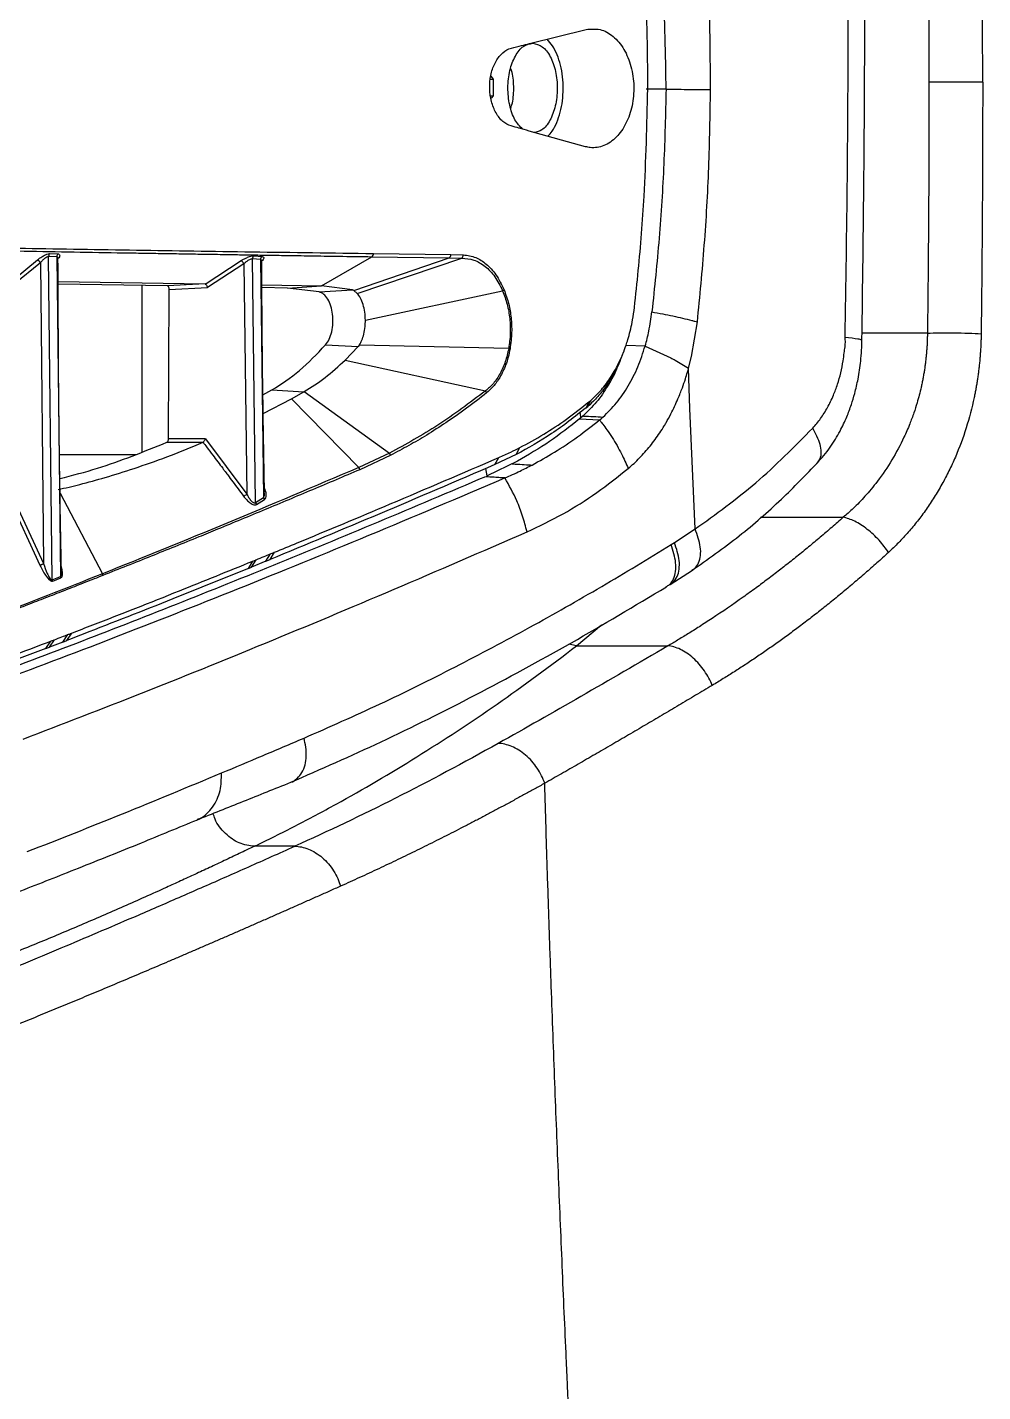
# Model space of a CAD drawing. Extents: x 525 to 609, y 649 to 778.
# Drawn here: x 543.38 to 548.6, y 710.57 to 718.03 of the extents above; entities that cross this region are included whole.
import ezdxf

# ---------------------------------------------------------------- set-up
doc = ezdxf.new("R2010")
doc.units = 0
doc.header["$MEASUREMENT"] = 0
doc.layers.add('1', color=4, linetype='Continuous')

# ---------------------------------------------------------------- blocks, each defined once
blk = doc.blocks.new('JETSETTER')
at = {"layer": '1', "color": 3, "linetype": 'Continuous', "lineweight": 25}
for p, q in [((20.9947, 48.8204), (21.3045, 48.8972)), ((20.7812, 48.626), (20.7965, 48.626)), ((20.7825, 48.641), (20.7965, 48.626)), ((20.7965, 48.626), (20.796, 48.5336)), ((20.7823, 48.5335), (20.796, 48.5336)), ((20.796, 48.5336), (20.784, 48.5212)), ((21.3011, 48.2558), (20.9921, 48.3415)), ((18.3849, 45.8855), (18.3649, 47.655)), ((18.4096, 47.6537), (18.3649, 47.655)), ((18.3711, 47.6704), (18.4158, 47.6691)), ((18.4096, 47.6537), (18.429, 45.9038)), ((19.4963, 46.3088), (19.4794, 47.6414)), ((19.5237, 47.6377), (19.4794, 47.6414)), ((19.4875, 47.6583), (19.5319, 47.6547)), ((19.8564, 47.4935), (20.1325, 47.6537)), ((20.0334, 47.4697), (20.5554, 47.6473)), ((20.0524, 47.4532), (20.6243, 47.6461)), ((20.1325, 47.6537), (20.5554, 47.6473)), ((20.1412, 47.6716), (20.5641, 47.6654)), ((20.5554, 47.6473), (20.6243, 47.6461)), ((20.5641, 47.6654), (20.6327, 47.664)), ((18.1651, 47.5226), (18.3037, 47.6361)), ((18.32, 47.6207), (18.1768, 47.5033)), ((18.32, 47.6207), (18.3373, 45.9745)), ((19.2215, 47.5042), (19.4178, 47.6321)), ((19.433, 47.6153), (19.233, 47.4848)), ((19.433, 47.6153), (19.4484, 46.3549)), ((19.5237, 47.6377), (19.5399, 46.336)), ((19.5298, 47.6291), (19.5294, 47.6288)), ((18.4167, 47.5184), (19.2204, 47.5044)), ((19.0139, 47.4936), (18.4168, 47.5042)), ((18.8759, 46.5832), (18.8759, 47.4961)), ((19.2204, 47.5044), (19.0139, 47.4936)), ((19.2204, 47.5044), (19.2215, 47.5042)), ((19.531, 47.4991), (19.8564, 47.4935)), ((19.6719, 47.482), (19.8564, 47.4935)), ((20.0267, 47.4723), (19.8564, 47.4935)), ((19.0203, 46.6572), (19.0247, 47.474)), ((19.0247, 47.474), (19.233, 47.4848)), ((19.6719, 47.482), (19.5312, 47.4845)), ((19.8441, 47.461), (19.6719, 47.482)), ((19.8441, 47.461), (20.0267, 47.4723)), ((20.0334, 47.4697), (20.0267, 47.4723)), ((20.0524, 47.4532), (20.0334, 47.4697)), ((20.097, 47.3056), (20.8475, 47.4675)), ((21.881, 47.1083), (21.9124, 47.2968)), ((21.5323, 47.2001), (21.5356, 47.2116)), ((23.1703, 47.2355), (22.813, 47.2355)), ((19.879, 47.171), (20.0573, 47.1616)), ((19.9862, 47.0882), (20.0573, 47.1616)), ((20.0641, 47.1706), (20.0573, 47.1616)), ((20.0641, 47.1706), (20.8808, 47.1525)), ((21.5013, 47.1128), (21.5096, 47.1341)), ((21.627, 47.165), (21.5234, 47.1677)), ((21.627, 47.165), (21.767, 47.1007)), ((19.9862, 47.0882), (20.7531, 46.9189)), ((21.7901, 47.0884), (21.8646, 47.0439)), ((21.8646, 47.0439), (21.881, 47.1083)), ((21.872, 46.8232), (21.8647, 47.0439)), ((19.5365, 46.8987), (19.5856, 46.9246)), ((19.5856, 46.9246), (19.7607, 46.9143)), ((19.6934, 46.8763), (19.7607, 46.9143)), ((19.7628, 46.9155), (19.7607, 46.9143)), ((19.7628, 46.9155), (20.2289, 46.5791)), ((19.5382, 46.7965), (19.6934, 46.8763)), ((19.6934, 46.8763), (20.0603, 46.5)), ((21.3196, 46.8599), (21.3038, 46.826)), ((21.3038, 46.826), (21.3134, 46.8341)), ((21.3134, 46.8341), (21.3289, 46.8676)), ((21.3196, 46.8599), (21.3289, 46.8676)), ((21.9003, 46.1637), (21.872, 46.8232)), ((21.2738, 46.7702), (21.2686, 46.7659)), ((21.2686, 46.766), (21.3771, 46.7602)), ((21.2875, 46.7821), (21.2738, 46.7702)), ((19.0118, 46.6383), (19.2091, 46.6381)), ((19.2226, 46.6568), (19.0203, 46.6572)), ((19.2226, 46.6568), (19.4484, 46.3549)), ((20.9218, 46.5715), (20.9419, 46.6091)), ((18.4244, 46.571), (18.844, 46.571)), ((20.2289, 46.5791), (20.0603, 46.5)), ((20.2352, 46.5673), (20.0661, 46.4881)), ((20.9285, 46.5351), (20.7628, 46.4537)), ((20.9218, 46.5715), (20.8048, 46.5161)), ((20.8048, 46.5161), (20.8264, 46.5546)), ((20.7628, 46.4537), (20.7564, 46.4954)), ((18.1501, 46.3262), (18.3169, 45.9664)), ((18.1661, 46.3446), (18.3373, 45.9745)), ((18.4278, 46.3591), (18.6588, 45.9181)), ((19.4963, 46.3088), (19.5399, 46.336)), ((19.5019, 46.2978), (19.5456, 46.3249)), ((22.2575, 46.2277), (22.7105, 46.2277)), ((21.7871, 46.0898), (21.9002, 46.1637)), ((21.7684, 46.0781), (21.7872, 46.0898)), ((19.5532, 45.9876), (19.5777, 46.0273)), ((19.5532, 45.9876), (19.5756, 45.9968)), ((19.5756, 45.9968), (19.6, 46.0364)), ((18.4345, 45.9249), (18.434, 45.9372)), ((19.4574, 45.9483), (19.482, 45.988)), ((19.4574, 45.9483), (19.475, 45.9556)), ((19.475, 45.9556), (19.4997, 45.9953)), ((19.5532, 45.9876), (19.475, 45.9556)), ((21.7631, 45.8593), (21.8857, 45.9383)), ((18.3849, 45.8855), (18.429, 45.9038)), ((18.3876, 45.8777), (18.4317, 45.8958)), ((21.2517, 45.5243), (21.3888, 45.6385)), ((18.3489, 45.5093), (18.3759, 45.5498)), ((18.3697, 45.5172), (18.3966, 45.5577)), ((18.4425, 45.5452), (18.4693, 45.5856)), ((18.4425, 45.5452), (18.464, 45.5535)), ((18.464, 45.5535), (18.4908, 45.5939)), ((18.3489, 45.5093), (18.3697, 45.5172)), ((18.4425, 45.5452), (18.3697, 45.5172)), ((21.2517, 45.5243), (21.2086, 45.533)), ((21.2517, 45.5243), (21.7517, 45.5243)), ((19.7103, 44.4274), (19.4903, 44.4274))]:
    blk.add_line(p, q, dxfattribs=at)
at = {"layer": '1', "color": 3, "linetype": 'Continuous', "lineweight": 25, "flags": 128}
blk.add_lwpolyline([(21.741, 48.5706), (21.6691, 48.5708), (21.6316, 48.5709)], dxfattribs=at)
at = {"layer": '1', "color": 3, "linetype": 'Continuous', "lineweight": 25}
for centre, radius, start, end in [((18.3864, 47.6553), 0.0215, 135.43841, 180.85372), ((18.4312, 47.654), 0.0215, 135.30548, 180.81309), ((19.5007, 47.6415), 0.0214, 128.21409, 180.32201), ((19.545, 47.6379), 0.0213, 127.78128, 180.3587), ((20.1203, 47.6706), 0.0209, 305.65358, 2.69446), ((20.5431, 47.6643), 0.021, 305.85084, 2.88164), ((20.6114, 47.6631), 0.0213, 307.34891, 2.57945), ((18.2785, 47.5932), 0.0497, 33.45276, 59.59012), ((20.8311, 47.4999), 0.0363, 296.87858, 311.78731), ((20.8687, 47.1062), 0.0478, 66.07582, 75.37028), ((20.7339, 46.8987), 0.0278, 20.1768, 46.44903), ((20.2098, 46.5614), 0.026, 13.003, 42.77742), ((20.041, 46.4833), 0.0255, 10.88787, 40.88928), ((19.4055, 46.4033), 0.0647, 292.58295, 311.51487), ((19.52, 46.314), 0.0243, 192.19996, 221.69453), ((19.5636, 46.3412), 0.0243, 192.24392, 222.12062), ((18.4086, 45.8891), 0.0239, 188.52673, 208.4102), ((18.6379, 45.906), 0.0242, 8.7227, 30.20539)]:
    blk.add_arc(centre, radius, start, end, dxfattribs=at)
for points in [[(23.1674, 50.0088), (23.1751, 49.5429), (23.179, 49.0763), (23.179, 48.609)], [(23.4727, 48.609), (23.4727, 49.0777), (23.469, 49.5458), (23.4617, 50.013)], [(23.179, 48.609), (23.1789, 48.1506), (23.176, 47.6927), (23.1703, 47.2355)], [(21.7517, 45.5243), (21.4265, 45.3334), (21.1177, 45.1548), (20.8236, 44.9903)], [(20.8236, 44.9903), (20.4454, 44.7786), (20.074, 44.5907), (19.7103, 44.4274)]]:
    blk.add_open_spline(points, degree=3, dxfattribs=at)
for points, knots in [([(22.8125, 47.1962), (22.8165, 47.4961), (22.8244, 48.1014), (22.8293, 49.0098), (22.8278, 49.6158), (22.8271, 49.916)], [0, 0, 0, 0, 0.331338, 0.668678, 1, 1, 1, 1]), ([(21.9843, 48.5679), (21.9835, 48.7101), (21.9818, 48.9945), (21.9623, 49.4201), (21.9381, 49.7009), (21.926, 49.8414)], [0, 0, 0, 0, 0.333336, 0.66667, 1, 1, 1, 1]), ([(22.7206, 47.2134), (22.7251, 47.5047), (22.734, 48.0872), (22.7389, 48.9642), (22.7366, 49.5476), (22.7354, 49.8393)], [0, 0, 0, 0, 0.333327, 0.666669, 1, 1, 1, 1]), ([(21.6414, 48.5717), (21.6411, 48.6401), (21.6401, 48.8453), (21.6273, 49.2366), (21.5998, 49.556), (21.5839, 49.74)], [0, 0, 0, 0, 0.1747758, 0.5244582, 1, 1, 1, 1]), ([(21.7406, 48.6447), (21.7369, 48.8309), (21.7294, 49.2034), (21.6969, 49.5715), (21.6807, 49.7555)], [0, 0, 0, 0, 0.5001179, 1, 1, 1, 1]), ([(21.0949, 48.313), (21.1029, 48.3218), (21.1212, 48.342), (21.1444, 48.3873), (21.1637, 48.4437), (21.1757, 48.5068), (21.18, 48.573), (21.1764, 48.6393), (21.1651, 48.7028), (21.1464, 48.76), (21.1217, 48.8093), (21.1012, 48.8327), (21.091, 48.8443)], [0, 0, 0, 0, 0.0788043, 0.1812523, 0.2837037, 0.3861535, 0.4886046, 0.5910541, 0.6935042, 0.7959556, 0.898404, 1, 1, 1, 1]), ([(21.3045, 48.8972), (21.3299, 48.8996), (21.3806, 48.9046), (21.4536, 48.8642), (21.5134, 48.7931), (21.5533, 48.6968), (21.5688, 48.5877), (21.559, 48.4782), (21.5252, 48.3799), (21.4711, 48.3029), (21.4024, 48.2561), (21.3429, 48.2466), (21.3096, 48.2539), (21.3011, 48.2558)], [0, 0, 0, 0, 0.098309, 0.196625, 0.294657, 0.391648, 0.487353, 0.582141, 0.676787, 0.772115, 0.868638, 0.966338, 1, 1, 1, 1]), ([(20.8935, 48.3692), (20.8782, 48.376), (20.8472, 48.3897), (20.8092, 48.438), (20.7841, 48.5016), (20.7738, 48.5742), (20.7804, 48.647), (20.802, 48.713), (20.8369, 48.7636), (20.8707, 48.788), (20.891, 48.7941), (20.8958, 48.7956)], [0, 0, 0, 0, 0.120324, 0.2422694, 0.3639852, 0.4835163, 0.6039993, 0.722102, 0.8436124, 0.9626962, 1, 1, 1, 1]), ([(20.9572, 48.3513), (20.9422, 48.3668), (20.9118, 48.3984), (20.8831, 48.4821), (20.8729, 48.5783), (20.884, 48.675), (20.9145, 48.7557), (20.9597, 48.8119), (20.995, 48.8186), (21.0127, 48.822)], [0, 0, 0, 0, 0.138942, 0.282451, 0.425961, 0.569471, 0.712981, 0.85649, 1, 1, 1, 1]), ([(20.8958, 48.7956), (20.9142, 48.8002), (20.9471, 48.8085), (20.9802, 48.8168), (20.9947, 48.8204)], [0, 0, 0, 0, 0.560002, 1, 1, 1, 1]), ([(21.0127, 48.822), (21.0304, 48.818), (21.0656, 48.81), (21.1102, 48.7523), (21.1398, 48.6704), (21.1498, 48.5735), (21.1388, 48.4769), (21.1083, 48.3964), (21.0664, 48.343), (21.0347, 48.3365), (21.0207, 48.3336)], [0, 0, 0, 0, 0.128284, 0.256569, 0.384853, 0.513137, 0.641422, 0.769706, 0.89799, 1, 1, 1, 1]), ([(20.8917, 48.4689), (20.8938, 48.4742), (20.9058, 48.5041), (20.9095, 48.5738), (20.9062, 48.6449), (20.894, 48.6764), (20.8913, 48.6832)], [0, 0, 0, 0, 0.087956, 0.489105, 0.890255, 1, 1, 1, 1]), ([(21.741, 48.5706), (21.741, 48.5844), (21.7409, 48.6091), (21.7407, 48.6338), (21.7406, 48.6447)], [0, 0, 0, 0, 0.559993, 1, 1, 1, 1]), ([(23.4727, 48.609), (23.4515, 48.609), (23.4278, 48.609), (23.3775, 48.609), (23.3508, 48.609), (23.2978, 48.6091), (23.2714, 48.6091), (23.2221, 48.609), (23.1992, 48.609), (23.179, 48.609)], [0, 0, 0, 0, 0.25, 0.25, 0.5, 0.5, 0.75, 0.75, 1, 1, 1, 1]), ([(23.4727, 48.609), (23.4727, 48.5803), (23.4726, 48.523), (23.4725, 48.437), (23.4724, 48.351), (23.4721, 48.2649), (23.4718, 48.1789), (23.4715, 48.0928), (23.471, 48.0068), (23.4705, 47.9207), (23.47, 47.8347), (23.4693, 47.7486), (23.4686, 47.6626), (23.4679, 47.5765), (23.4671, 47.4905), (23.4662, 47.4045), (23.4652, 47.3184), (23.4645, 47.2611), (23.4642, 47.2325)], [0, 0, 0, 0, 0.062409, 0.124832, 0.187269, 0.249719, 0.312181, 0.374656, 0.437143, 0.499642, 0.562152, 0.624672, 0.687203, 0.749744, 0.812294, 0.874854, 0.937423, 1, 1, 1, 1]), ([(21.5682, 47.3766), (21.5755, 47.4438), (21.5973, 47.6453), (21.6286, 48.0431), (21.6367, 48.3758), (21.6414, 48.5717)], [0, 0, 0, 0, 0.170504, 0.511639, 1, 1, 1, 1]), ([(21.741, 48.5706), (21.7378, 48.4342), (21.7315, 48.1615), (21.7057, 47.7541), (21.6778, 47.4858), (21.6639, 47.3517)], [0, 0, 0, 0, 0.333458, 0.666771, 1, 1, 1, 1]), ([(21.741, 48.5706), (21.7857, 48.5702), (21.875, 48.5693), (21.9479, 48.5684), (21.9843, 48.5679)], [0, 0, 0, 0, 0.4999977, 1, 1, 1, 1]), ([(21.9124, 47.2968), (21.926, 47.4368), (21.9532, 47.7167), (21.9773, 48.1415), (21.982, 48.4258), (21.9843, 48.5679)], [0, 0, 0, 0, 0.33333, 0.666664, 1, 1, 1, 1]), ([(20.9921, 48.3415), (20.9737, 48.3466), (20.9408, 48.3559), (20.908, 48.3651), (20.8935, 48.3692)], [0, 0, 0, 0, 0.5600026, 1, 1, 1, 1]), ([(15.5533, 47.7387), (15.5791, 47.7381), (15.6331, 47.7368), (15.7193, 47.7348), (15.8142, 47.7326), (15.9184, 47.7302), (16.032, 47.7277), (16.1615, 47.7249), (16.2947, 47.722), (16.4286, 47.7191), (16.5535, 47.7165), (16.6761, 47.714), (16.7795, 47.7119), (16.8647, 47.7102), (16.9361, 47.7088), (17.0121, 47.7073), (17.0928, 47.7057), (17.1782, 47.7041), (17.3083, 47.7017), (17.482, 47.6986), (17.7128, 47.6943), (17.9613, 47.6897), (18.2293, 47.6848), (18.5007, 47.68), (18.7141, 47.6763), (18.8681, 47.6737), (18.9645, 47.6721), (19.0645, 47.6704), (19.1681, 47.6687), (19.2754, 47.667), (19.3638, 47.6656), (19.432, 47.6645), (19.4898, 47.6635), (19.567, 47.6623), (19.672, 47.6606), (19.8022, 47.6586), (19.9579, 47.6562), (20.0716, 47.6546), (20.1325, 47.6537)], [0, 0, 0, 0, 0.020725, 0.043459, 0.068203, 0.094957, 0.123719, 0.154491, 0.191833, 0.221797, 0.251605, 0.281257, 0.308509, 0.323986, 0.340419, 0.35781, 0.376156, 0.395459, 0.415718, 0.463883, 0.511317, 0.567457, 0.624789, 0.681766, 0.736941, 0.755717, 0.775071, 0.795005, 0.815518, 0.83661, 0.858281, 0.867298, 0.876345, 0.891857, 0.911979, 0.93671, 0.96605, 1, 1, 1, 1]), ([(15.5658, 47.7578), (15.7236, 47.7539), (16.039, 47.7462), (16.5525, 47.7342), (17.0903, 47.7224), (17.6512, 47.7113), (18.2336, 47.7), (18.8413, 47.6899), (19.473, 47.6806), (19.9185, 47.6746), (20.1412, 47.6716)], [0, 0, 0, 0, 0.124988, 0.249985, 0.374989, 0.499998, 0.625005, 0.750009, 0.875008, 1, 1, 1, 1]), ([(18.3037, 47.6361), (18.3114, 47.6421), (18.3253, 47.6526), (18.3457, 47.6636), (18.3612, 47.6696), (18.368, 47.6702), (18.3711, 47.6704)], [0, 0, 0, 0, 0.343006, 0.612858, 0.825432, 1, 1, 1, 1]), ([(18.3649, 47.655), (18.3635, 47.6548), (18.3605, 47.6546), (18.3531, 47.6512), (18.3427, 47.6442), (18.3305, 47.6333), (18.3235, 47.6249), (18.32, 47.6207)], [0, 0, 0, 0, 0.112776, 0.230182, 0.477732, 0.736597, 1, 1, 1, 1]), ([(18.4154, 47.6439), (18.4155, 47.6462), (18.4156, 47.6498), (18.4132, 47.6529), (18.4108, 47.6534), (18.4096, 47.6537)], [0, 0, 0, 0, 0.441881, 0.726538, 1, 1, 1, 1]), ([(18.4158, 47.6691), (18.4178, 47.6689), (18.4218, 47.6683), (18.4254, 47.6644), (18.4253, 47.6573), (18.4231, 47.6502), (18.4198, 47.6457), (18.4193, 47.6451)], [0, 0, 0, 0, 0.179484, 0.366987, 0.659323, 0.951713, 1, 1, 1, 1]), ([(18.4346, 45.9373), (18.43, 46.1895), (18.4196, 46.7604), (18.4172, 47.3314), (18.4158, 47.6501)], [0, 0, 0, 0, 0.44192, 1, 1, 1, 1]), ([(19.4178, 47.6321), (19.4218, 47.6346), (19.4297, 47.6395), (19.4452, 47.6474), (19.462, 47.6541), (19.4777, 47.6582), (19.4845, 47.6583), (19.4875, 47.6583)], [0, 0, 0, 0, 0.1720189, 0.3422502, 0.6126303, 0.8256868, 1, 1, 1, 1]), ([(19.4794, 47.6414), (19.478, 47.6414), (19.4752, 47.6415), (19.4678, 47.6394), (19.4572, 47.6344), (19.4443, 47.6258), (19.4368, 47.6188), (19.433, 47.6153)], [0, 0, 0, 0, 0.115648, 0.234739, 0.482724, 0.739834, 1, 1, 1, 1]), ([(19.5319, 47.6547), (19.5349, 47.654), (19.5406, 47.6527), (19.542, 47.6464), (19.5393, 47.6387), (19.5326, 47.6321), (19.5295, 47.629)], [0, 0, 0, 0, 0.2558173, 0.4849722, 0.762823, 1, 1, 1, 1]), ([(20.6243, 47.6461), (20.6464, 47.6442), (20.6907, 47.6403), (20.7526, 47.6039), (20.8076, 47.5473), (20.8342, 47.4941), (20.8475, 47.4675)], [0, 0, 0, 0, 0.24903, 0.498689, 0.749023, 1, 1, 1, 1]), ([(20.6327, 47.664), (20.6555, 47.6609), (20.6988, 47.6551), (20.7597, 47.6155), (20.8143, 47.5572), (20.8413, 47.5015), (20.8553, 47.4728)], [0, 0, 0, 0, 0.261204, 0.495273, 0.739788, 1, 1, 1, 1]), ([(19.433, 47.6153), (19.4317, 47.6174), (19.4293, 47.6214), (19.4251, 47.6266), (19.421, 47.6305), (19.4189, 47.6316), (19.4178, 47.6321)], [0, 0, 0, 0, 0.265668, 0.50154, 0.735599, 1, 1, 1, 1]), ([(19.5294, 47.6292), (19.5295, 47.6311), (19.5297, 47.6342), (19.5272, 47.6368), (19.5248, 47.6374), (19.5237, 47.6377)], [0, 0, 0, 0, 0.445981, 0.727801, 1, 1, 1, 1]), ([(19.5455, 46.364), (19.5421, 46.5505), (19.5342, 46.9722), (19.5314, 47.394), (19.5299, 47.6292)], [0, 0, 0, 0, 0.4423223, 1, 1, 1, 1]), ([(19.0247, 47.474), (19.0246, 47.4765), (19.0243, 47.4817), (19.0217, 47.4881), (19.0182, 47.4928), (19.0153, 47.4934), (19.0139, 47.4936)], [0, 0, 0, 0, 0.246542, 0.494666, 0.744969, 1, 1, 1, 1]), ([(19.2215, 47.5042), (19.2224, 47.5037), (19.2243, 47.5026), (19.2275, 47.4982), (19.2306, 47.4921), (19.2321, 47.4874), (19.233, 47.4848)], [0, 0, 0, 0, 0.240934, 0.494835, 0.716731, 1, 1, 1, 1]), ([(19.879, 47.171), (19.8861, 47.1807), (19.9003, 47.2002), (19.9142, 47.2427), (19.9208, 47.29), (19.9191, 47.339), (19.9094, 47.3848), (19.8925, 47.4227), (19.8701, 47.4507), (19.8528, 47.4575), (19.8441, 47.461)], [0, 0, 0, 0, 0.124997, 0.249998, 0.374997, 0.499999, 0.624998, 0.749999, 0.874999, 1, 1, 1, 1]), ([(20.097, 47.3056), (20.0963, 47.3208), (20.0949, 47.351), (20.085, 47.3928), (20.0706, 47.4289), (20.0584, 47.4452), (20.0524, 47.4532)], [0, 0, 0, 0, 0.250856, 0.501967, 0.752118, 1, 1, 1, 1]), ([(20.8475, 47.4675), (20.8564, 47.4434), (20.8743, 47.3951), (20.8876, 47.3146), (20.8915, 47.2323), (20.8844, 47.1791), (20.8808, 47.1525)], [0, 0, 0, 0, 0.249743, 0.499731, 0.749879, 1, 1, 1, 1]), ([(20.8553, 47.4728), (20.8645, 47.447), (20.8818, 47.3986), (20.8948, 47.3187), (20.8993, 47.2356), (20.892, 47.1797), (20.8881, 47.1499)], [0, 0, 0, 0, 0.259647, 0.487414, 0.727313, 1, 1, 1, 1]), ([(21.5356, 47.2116), (21.5399, 47.2273), (21.5484, 47.2587), (21.5599, 47.3136), (21.5651, 47.3535), (21.5682, 47.3766)], [0, 0, 0, 0, 0.295478, 0.590964, 1, 1, 1, 1]), ([(21.6471, 47.2469), (21.6505, 47.2642), (21.6572, 47.2986), (21.6617, 47.334), (21.6639, 47.3517)], [0, 0, 0, 0, 0.4999935, 1, 1, 1, 1]), ([(21.6639, 47.3517), (21.7033, 47.3444), (21.7823, 47.3298), (21.8482, 47.3134), (21.8812, 47.3052)], [0, 0, 0, 0, 0.499572, 1, 1, 1, 1]), ([(20.0641, 47.1706), (20.0689, 47.1791), (20.0784, 47.1962), (20.0897, 47.231), (20.0962, 47.2683), (20.0967, 47.2944), (20.097, 47.3056)], [0, 0, 0, 0, 0.247926, 0.498192, 0.783949, 1, 1, 1, 1]), ([(21.8812, 47.3052), (21.8871, 47.3036), (21.8977, 47.3008), (21.9079, 47.298), (21.9124, 47.2968)], [0, 0, 0, 0, 0.560932, 1, 1, 1, 1]), ([(21.3289, 46.8676), (21.3487, 46.8862), (21.3889, 46.9238), (21.4413, 46.9952), (21.4869, 47.0769), (21.5157, 47.1471), (21.529, 47.1898), (21.5323, 47.2001)], [0, 0, 0, 0, 0.229002, 0.462523, 0.691529, 0.92526, 1, 1, 1, 1]), ([(21.627, 47.165), (21.6307, 47.1784), (21.6381, 47.2054), (21.6441, 47.2331), (21.6471, 47.2469)], [0, 0, 0, 0, 0.500003, 1, 1, 1, 1]), ([(22.5433, 46.7158), (22.558, 46.733), (22.5873, 46.7671), (22.6249, 46.8278), (22.6555, 46.8909), (22.6794, 46.9549), (22.6973, 47.0179), (22.7084, 47.0759), (22.7153, 47.1237), (22.7196, 47.157), (22.7224, 47.1857), (22.7213, 47.2034), (22.7207, 47.2134)], [0, 0, 0, 0, 0.141771, 0.282085, 0.422881, 0.542443, 0.659488, 0.775384, 0.85224, 0.910185, 0.949484, 1, 1, 1, 1]), ([(22.5657, 46.522), (22.591, 46.551), (22.6378, 46.6046), (22.6909, 46.6933), (22.7283, 46.7722), (22.7543, 46.8418), (22.775, 46.9103), (22.7932, 46.9896), (22.8084, 47.0881), (22.8112, 47.1613), (22.8126, 47.2008)], [0, 0, 0, 0, 0.169311, 0.313257, 0.432614, 0.527689, 0.612944, 0.719666, 0.848762, 1, 1, 1, 1]), ([(23.1703, 47.2355), (23.1702, 47.228), (23.17, 47.213), (23.1693, 47.1905), (23.1682, 47.1679), (23.1668, 47.1453), (23.1649, 47.1226), (23.1627, 47.0999), (23.1601, 47.0771), (23.1571, 47.0543), (23.1537, 47.0315), (23.1499, 47.0086), (23.1457, 46.9857), (23.1411, 46.9628), (23.1315, 46.9186), (23.1171, 46.8637), (23.0958, 46.7967), (23.0723, 46.7334), (23.0344, 46.6458), (22.9774, 46.5389), (22.9145, 46.4462), (22.8634, 46.3818), (22.8298, 46.3431), (22.7976, 46.3086), (22.7669, 46.2782), (22.7382, 46.2515), (22.7195, 46.2354), (22.7105, 46.2277)], [0, 0, 0, 0, 0.018648, 0.03738, 0.056199, 0.075105, 0.094103, 0.113194, 0.13238, 0.151664, 0.171047, 0.190533, 0.210124, 0.229821, 0.249626, 0.32494, 0.374208, 0.430014, 0.498918, 0.622216, 0.748863, 0.79922, 0.846204, 0.889795, 0.929973, 0.966715, 1, 1, 1, 1]), ([(22.7206, 47.2134), (22.7463, 47.2106), (22.7848, 47.2064), (22.8101, 47.2002), (22.8107, 47.1974), (22.8109, 47.1962)], [0, 0, 0, 0, 0.535875, 0.806757, 1, 1, 1, 1]), ([(23.4642, 47.2325), (23.4641, 47.224), (23.4638, 47.2071), (23.4629, 47.1819), (23.4618, 47.1567), (23.4602, 47.1315), (23.4584, 47.1064), (23.4562, 47.0813), (23.4536, 47.0563), (23.4507, 47.0314), (23.4474, 47.0065), (23.4438, 46.9817), (23.4399, 46.9569), (23.4356, 46.9322), (23.4309, 46.9076), (23.4161, 46.8345), (23.3849, 46.7151), (23.3354, 46.5824), (23.2887, 46.4811), (23.2502, 46.4078), (23.2086, 46.3374), (23.164, 46.2701), (23.1163, 46.206), (23.0742, 46.1553), (23.0393, 46.1165), (23.0125, 46.0884), (22.9851, 46.0611), (22.9665, 46.0438), (22.9571, 46.0351)], [0, 0, 0, 0, 0.017882, 0.035747, 0.0536, 0.071446, 0.089289, 0.107132, 0.124982, 0.142842, 0.160716, 0.17861, 0.196528, 0.214473, 0.232451, 0.250465, 0.374988, 0.499893, 0.562262, 0.624843, 0.687237, 0.749468, 0.811922, 0.874733, 0.906078, 0.937389, 0.968689, 1, 1, 1, 1]), ([(23.1703, 47.2355), (23.1906, 47.2362), (23.2135, 47.2368), (23.2629, 47.2374), (23.2893, 47.2375), (23.3424, 47.2369), (23.369, 47.2363), (23.4194, 47.2347), (23.4431, 47.2337), (23.4642, 47.2325)], [0, 0, 0, 0, 0.25, 0.25, 0.5, 0.5, 0.75, 0.75, 1, 1, 1, 1]), ([(19.5856, 46.9246), (19.6366, 46.9573), (19.7387, 47.0227), (19.8322, 47.1215), (19.879, 47.171)], [0, 0, 0, 0, 0.499998, 1, 1, 1, 1]), ([(20.8808, 47.1525), (20.8752, 47.1277), (20.864, 47.0781), (20.8346, 47.0133), (20.7982, 46.9576), (20.7681, 46.9318), (20.7531, 46.9189)], [0, 0, 0, 0, 0.250342, 0.500606, 0.750593, 1, 1, 1, 1]), ([(20.8881, 47.1499), (20.885, 47.1346), (20.8787, 47.104), (20.8651, 47.0627), (20.8495, 47.0255), (20.8277, 46.9845), (20.7986, 46.9427), (20.7723, 46.9193), (20.76, 46.9083)], [0, 0, 0, 0, 0.149213, 0.299555, 0.431286, 0.56344, 0.796229, 1, 1, 1, 1]), ([(21.3961, 46.7764), (21.4213, 46.8011), (21.4715, 46.8503), (21.5354, 46.9444), (21.5893, 47.0486), (21.6145, 47.1265), (21.6269, 47.165)], [0, 0, 0, 0, 0.25435, 0.507212, 0.756701, 1, 1, 1, 1]), ([(19.7628, 46.9155), (19.801, 46.9394), (19.8779, 46.9874), (19.95, 47.0545), (19.9862, 47.0882)], [0, 0, 0, 0, 0.497271, 1, 1, 1, 1]), ([(21.482, 47.0688), (21.4801, 47.0633), (21.4649, 47.0196), (21.4247, 46.9477), (21.3622, 46.8549), (21.3126, 46.8066), (21.2875, 46.7821)], [0, 0, 0, 0, 0.04527, 0.360254, 0.67583, 1, 1, 1, 1]), ([(21.5001, 47.114), (21.496, 47.1023), (21.4797, 47.0555), (21.4466, 46.996), (21.4017, 46.9279), (21.3598, 46.8768), (21.3274, 46.847), (21.3134, 46.8341)], [0, 0, 0, 0, 0.09876, 0.396293, 0.574776, 0.81704, 1, 1, 1, 1]), ([(21.5342, 46.495), (21.5448, 46.5041), (21.566, 46.5223), (21.5965, 46.5523), (21.626, 46.5839), (21.6542, 46.6174), (21.6812, 46.6525), (21.7069, 46.6894), (21.7266, 46.7204), (21.7472, 46.755), (21.7735, 46.8032), (21.8034, 46.8673), (21.829, 46.9322), (21.8458, 46.9811), (21.857, 47.017), (21.8625, 47.0365), (21.8646, 47.0439)], [0, 0, 0, 0, 0.072694, 0.144987, 0.216836, 0.288196, 0.359121, 0.429758, 0.500262, 0.529874, 0.614603, 0.748363, 0.841863, 0.915218, 0.968015, 1, 1, 1, 1]), ([(21.767, 47.1007), (21.7714, 47.0984), (21.7792, 47.0943), (21.7868, 47.0902), (21.7901, 47.0884)], [0, 0, 0, 0, 0.559791, 1, 1, 1, 1]), ([(20.7531, 46.9189), (20.667, 46.8539), (20.4948, 46.7239), (20.3175, 46.6274), (20.2289, 46.5791)], [0, 0, 0, 0, 0.500011, 1, 1, 1, 1]), ([(20.76, 46.9083), (20.7233, 46.8798), (20.6496, 46.8226), (20.5401, 46.7462), (20.435, 46.6788), (20.3343, 46.6194), (20.2683, 46.5847), (20.2352, 46.5673)], [0, 0, 0, 0, 0.214248, 0.429539, 0.629104, 0.813522, 1, 1, 1, 1]), ([(21.3037, 46.826), (21.2415, 46.7771), (21.1173, 46.6795), (20.9869, 46.6075), (20.9218, 46.5715)], [0, 0, 0, 0, 0.500675, 1, 1, 1, 1]), ([(20.9418, 46.6091), (20.9853, 46.6328), (21.0715, 46.6795), (21.1977, 46.7634), (21.2789, 46.8277), (21.3196, 46.8599)], [0, 0, 0, 0, 0.337341, 0.668103, 1, 1, 1, 1]), ([(21.2686, 46.766), (21.2143, 46.7235), (21.1035, 46.6368), (20.9876, 46.5695), (20.9285, 46.5351)], [0, 0, 0, 0, 0.489259, 1, 1, 1, 1]), ([(21.0084, 46.5138), (21.0491, 46.5364), (21.1333, 46.5831), (21.2566, 46.6653), (21.3375, 46.729), (21.377, 46.7602)], [0, 0, 0, 0, 0.323851, 0.669229, 1, 1, 1, 1]), ([(21.2738, 46.7702), (21.2743, 46.7762), (21.2752, 46.7873), (21.2721, 46.7969), (21.2707, 46.8014)], [0, 0, 0, 0, 0.535853, 1, 1, 1, 1]), ([(21.2875, 46.7821), (21.2888, 46.782), (21.325, 46.7801), (21.3612, 46.7782), (21.3961, 46.7764)], [0, 0, 0, 0, 0.03589, 1, 1, 1, 1]), ([(21.3771, 46.7601), (21.3807, 46.7631), (21.3871, 46.7684), (21.3934, 46.774), (21.3961, 46.7764)], [0, 0, 0, 0, 0.560031, 1, 1, 1, 1]), ([(21.3771, 46.7602), (21.3771, 46.7602), (21.3771, 46.7602), (21.3771, 46.7601), (21.3772, 46.76), (21.3776, 46.7595), (21.3792, 46.7576), (21.3853, 46.75), (21.3986, 46.733), (21.4205, 46.7031), (21.4563, 46.6498), (21.497, 46.5789), (21.5224, 46.5217), (21.5342, 46.495)], [0, 0, 0, 0, 0.000019, 0.000127, 0.000437, 0.001598, 0.006098, 0.023806, 0.094288, 0.212021, 0.377007, 0.709144, 1, 1, 1, 1]), ([(21.9002, 46.1637), (22.0126, 46.2444), (22.2374, 46.4058), (22.4413, 46.6125), (22.5432, 46.7158)], [0, 0, 0, 0, 0.500074, 1, 1, 1, 1]), ([(22.568, 46.5261), (22.5738, 46.533), (22.5869, 46.5485), (22.5916, 46.584), (22.5838, 46.6405), (22.5594, 46.6858), (22.5432, 46.7158)], [0, 0, 0, 0, 0.167888, 0.376609, 0.585878, 1, 1, 1, 1]), ([(18.4172, 46.3793), (18.4566, 46.3886), (18.5422, 46.4088), (18.6806, 46.447), (18.8393, 46.4965), (19.018, 46.5592), (19.1431, 46.6109), (19.2091, 46.6381)], [0, 0, 0, 0, 0.147889, 0.321834, 0.521834, 0.747889, 1, 1, 1, 1]), ([(18.4265, 46.4394), (18.4949, 46.4572), (18.6914, 46.5084), (18.8854, 46.587), (19.0118, 46.6383)], [0, 0, 0, 0, 0.347671, 1, 1, 1, 1]), ([(19.0118, 46.6383), (19.013, 46.639), (19.0153, 46.6404), (19.018, 46.645), (19.02, 46.6507), (19.0202, 46.6551), (19.0203, 46.6572)], [0, 0, 0, 0, 0.253756, 0.505898, 0.752388, 1, 1, 1, 1]), ([(19.2226, 46.6568), (19.2223, 46.6561), (19.2213, 46.6541), (19.2192, 46.6501), (19.2161, 46.6453), (19.2125, 46.6405), (19.2102, 46.6389), (19.2091, 46.6381)], [0, 0, 0, 0, 0.090618, 0.245017, 0.500941, 0.751516, 1, 1, 1, 1]), ([(19.2091, 46.6381), (19.2156, 46.6296), (19.2334, 46.606), (19.2695, 46.5587), (19.2999, 46.5184), (19.3207, 46.4905), (19.3299, 46.4783), (19.3473, 46.455), (19.3823, 46.4082), (19.411, 46.3696), (19.4304, 46.3436)], [0, 0, 0, 0, 0.087404, 0.240295, 0.483977, 0.498264, 0.523749, 0.608291, 0.735698, 1, 1, 1, 1]), ([(20.8264, 46.5546), (20.8374, 46.5594), (20.8594, 46.569), (20.8979, 46.587), (20.9253, 46.6008), (20.9418, 46.6091)], [0, 0, 0, 0, 0.284325, 0.568641, 1, 1, 1, 1]), ([(19.6, 46.0364), (19.6415, 46.0536), (19.8492, 46.1391), (20.252, 46.3077), (20.6273, 46.469), (20.8264, 46.5546)], [0, 0, 0, 0, 0.1050191, 0.5251307, 1, 1, 1, 1]), ([(20.9003, 46.52), (20.9102, 46.5194), (20.936, 46.5179), (20.972, 46.5159), (20.9982, 46.5144), (21.0084, 46.5138)], [0, 0, 0, 0, 0.274353, 0.716822, 1, 1, 1, 1]), ([(21.8806, 45.9349), (21.9684, 45.9971), (22.1373, 46.1168), (22.3677, 46.3175), (22.5064, 46.4609), (22.5727, 46.5294)], [0, 0, 0, 0, 0.361285, 0.694768, 1, 1, 1, 1]), ([(20.7529, 46.4495), (20.5565, 46.366), (20.161, 46.198), (19.5868, 45.961), (19.0226, 45.7341), (18.4723, 45.5196), (17.9344, 45.3173), (17.4239, 45.1332), (16.9469, 44.9688), (16.5111, 44.8255), (16.1098, 44.7001), (15.7398, 44.5902), (15.5142, 44.5279), (15.4032, 44.4973)], [0, 0, 0, 0, 0.091503, 0.184255, 0.278388, 0.373689, 0.469634, 0.56825, 0.660208, 0.749357, 0.835644, 0.919152, 1, 1, 1, 1]), ([(20.0603, 46.5), (19.819, 46.3972), (19.3363, 46.1918), (18.8846, 46.0093), (18.6588, 45.9181)], [0, 0, 0, 0, 0.500001, 1, 1, 1, 1]), ([(20.0661, 46.4881), (20.0229, 46.4697), (19.9363, 46.4329), (19.8069, 46.3782), (19.6773, 46.3237), (19.5475, 46.2694), (19.4176, 46.2155), (19.2967, 46.1656), (19.1318, 46.0981), (18.9217, 46.0129), (18.7493, 45.9444), (18.6618, 45.9096)], [0, 0, 0, 0, 0.088443, 0.177715, 0.267818, 0.358754, 0.450526, 0.543136, 0.616844, 0.80548, 1, 1, 1, 1]), ([(20.8048, 46.5161), (20.5934, 46.4251), (20.1728, 46.2442), (19.7739, 46.079), (19.5756, 45.9968)], [0, 0, 0, 0, 0.5026972, 1, 1, 1, 1]), ([(20.8599, 46.4428), (20.8514, 46.4433), (20.8317, 46.4446), (20.8107, 46.4459), (20.7854, 46.4475), (20.7711, 46.4483), (20.7583, 46.4491)], [0, 0, 0, 0, 0.250927, 0.57925, 0.623178, 1, 1, 1, 1]), ([(20.8599, 46.4428), (20.8877, 46.4551), (20.9375, 46.4771), (20.9867, 46.5026), (21.0084, 46.5138)], [0, 0, 0, 0, 0.559986, 1, 1, 1, 1]), ([(20.981, 46.1481), (21.047, 46.1795), (21.1759, 46.2409), (21.3609, 46.3579), (21.4772, 46.4499), (21.5342, 46.495)], [0, 0, 0, 0, 0.347929, 0.680174, 1, 1, 1, 1]), ([(15.5165, 44.4907), (15.5971, 44.5129), (15.8391, 44.5797), (16.2739, 44.7089), (16.8335, 44.8871), (17.4301, 45.0899), (18.0573, 45.3156), (18.7133, 45.5639), (19.3976, 45.8341), (20.1101, 46.1249), (20.61, 46.3369), (20.8599, 46.4428)], [0, 0, 0, 0, 0.059176, 0.177657, 0.296142, 0.414606, 0.533071, 0.649759, 0.766539, 0.883316, 1, 1, 1, 1]), ([(19.5456, 46.3249), (19.5482, 46.3275), (19.5541, 46.3337), (19.5551, 46.3511), (19.5528, 46.3691), (19.5471, 46.3819), (19.5452, 46.3862)], [0, 0, 0, 0, 0.204574, 0.471478, 0.820415, 1, 1, 1, 1]), ([(20.981, 46.1481), (20.9733, 46.1768), (20.9579, 46.2342), (20.9207, 46.3349), (20.8829, 46.4019), (20.8599, 46.4428)], [0, 0, 0, 0, 0.280276, 0.560802, 1, 1, 1, 1]), ([(19.4304, 46.3436), (19.436, 46.3365), (19.4467, 46.3231), (19.4634, 46.3084), (19.4769, 46.3), (19.4867, 46.2962), (19.4955, 46.295), (19.4998, 46.2969), (19.5019, 46.2978)], [0, 0, 0, 0, 0.278579, 0.527553, 0.666354, 0.773053, 0.886342, 1, 1, 1, 1]), ([(19.4484, 46.3549), (19.4516, 46.3487), (19.4578, 46.3365), (19.468, 46.3224), (19.4771, 46.3131), (19.4832, 46.3087), (19.4879, 46.3068), (19.4912, 46.3064), (19.4941, 46.307), (19.4956, 46.3082), (19.4963, 46.3088)], [0, 0, 0, 0, 0.271268, 0.534587, 0.660608, 0.779456, 0.835827, 0.890478, 0.944671, 1, 1, 1, 1]), ([(19.5399, 46.336), (19.5413, 46.3382), (19.5442, 46.3427), (19.5456, 46.3508), (19.5452, 46.3565), (19.545, 46.3589)], [0, 0, 0, 0, 0.351845, 0.732207, 1, 1, 1, 1]), ([(22.7105, 46.2277), (22.7, 46.2185), (22.679, 46.1999), (22.6474, 46.1725), (22.6158, 46.1453), (22.5841, 46.1184), (22.5524, 46.0918), (22.5207, 46.0654), (22.4889, 46.0394), (22.4571, 46.0136), (22.4252, 45.9882), (22.3933, 45.963), (22.3614, 45.9381), (22.3295, 45.9136), (22.2975, 45.8893), (22.2655, 45.8653), (22.2204, 45.832), (22.1296, 45.7663), (22.0262, 45.6954), (21.9255, 45.6301), (21.8622, 45.5904), (21.8049, 45.5555), (21.7688, 45.5343), (21.7517, 45.5243)], [0, 0, 0, 0, 0.033339, 0.066677, 0.100014, 0.13335, 0.166685, 0.200018, 0.233351, 0.266682, 0.300011, 0.333339, 0.366666, 0.399991, 0.433314, 0.466635, 0.499955, 0.574156, 0.749952, 0.821903, 0.887559, 0.946925, 1, 1, 1, 1]), ([(22.9571, 46.0351), (22.9429, 46.0572), (22.9256, 46.0799), (22.8863, 46.1234), (22.8643, 46.144), (22.8188, 46.1796), (22.7953, 46.1945), (22.7506, 46.2167), (22.7294, 46.224), (22.7105, 46.2277)], [0, 0, 0, 0, 0.25, 0.25, 0.5, 0.5, 0.75, 0.75, 1, 1, 1, 1]), ([(18.2251, 45.0143), (18.4386, 45.0962), (18.8654, 45.26), (19.5446, 45.5354), (20.2457, 45.8286), (20.7366, 46.0419), (20.981, 46.1481)], [0, 0, 0, 0, 0.251744, 0.50322, 0.75264, 1, 1, 1, 1]), ([(21.8841, 45.9393), (21.8887, 45.9419), (21.9039, 45.9505), (21.9208, 45.9773), (21.9314, 46.0179), (21.9301, 46.0808), (21.9122, 46.1306), (21.9002, 46.1637)], [0, 0, 0, 0, 0.0812752, 0.2655588, 0.4498492, 0.6345237, 1, 1, 1, 1]), ([(19.7621, 45.0197), (19.8999, 45.0805), (20.1722, 45.2005), (20.5843, 45.4048), (20.9889, 45.6199), (21.3825, 45.8425), (21.6418, 46.0009), (21.7684, 46.0781)], [0, 0, 0, 0, 0.212679, 0.420297, 0.622338, 0.815746, 1, 1, 1, 1]), ([(21.7422, 45.8485), (21.7483, 45.8519), (21.7651, 45.8614), (21.7838, 45.8896), (21.7952, 45.9308), (21.7957, 45.9943), (21.7792, 46.0447), (21.7683, 46.0781)], [0, 0, 0, 0, 0.1024471, 0.2824344, 0.4624343, 0.6428318, 1, 1, 1, 1]), ([(21.7619, 45.8606), (21.7679, 45.8639), (21.7846, 45.8734), (21.8032, 45.9015), (21.8145, 45.9428), (21.8147, 46.0062), (21.7982, 46.0564), (21.7872, 46.0898)], [0, 0, 0, 0, 0.101183, 0.282009, 0.462848, 0.643009, 1, 1, 1, 1]), ([(19.4997, 45.9953), (19.5142, 46.0012), (19.5402, 46.0119), (19.5662, 46.0226), (19.5777, 46.0273)], [0, 0, 0, 0, 0.560142, 1, 1, 1, 1]), ([(19.5777, 46.0273), (19.5808, 46.0285), (19.5882, 46.0316), (19.5956, 46.0347), (19.6, 46.0364)], [0, 0, 0, 0, 0.415417, 1, 1, 1, 1]), ([(22.9571, 46.0351), (22.9465, 46.0255), (22.9254, 46.0062), (22.8936, 45.9777), (22.8618, 45.9495), (22.83, 45.9216), (22.7982, 45.894), (22.7663, 45.8668), (22.7344, 45.8398), (22.7025, 45.8132), (22.6706, 45.7869), (22.6386, 45.761), (22.6067, 45.7353), (22.5747, 45.71), (22.5427, 45.685), (22.5107, 45.6603), (22.4691, 45.6287), (22.4179, 45.5905), (22.3571, 45.5464), (22.2964, 45.5035), (22.2358, 45.4619), (22.1752, 45.4215), (22.1147, 45.3823), (22.0542, 45.3444), (22.014, 45.3201), (21.9938, 45.3079)], [0, 0, 0, 0, 0.033517, 0.067001, 0.100454, 0.133876, 0.16727, 0.200636, 0.233976, 0.267292, 0.300585, 0.333857, 0.367109, 0.400343, 0.433559, 0.466761, 0.499948, 0.562914, 0.625728, 0.688399, 0.75094, 0.813359, 0.875668, 0.937879, 1, 1, 1, 1]), ([(18.3169, 45.9664), (18.3183, 45.9667), (18.321, 45.9674), (18.3262, 45.9693), (18.3318, 45.9717), (18.3354, 45.9735), (18.3373, 45.9745)], [0, 0, 0, 0, 0.264362, 0.502379, 0.737672, 1, 1, 1, 1]), ([(18.3169, 45.9664), (18.3177, 45.9646), (18.3199, 45.96), (18.3268, 45.9457), (18.3388, 45.9238), (18.3533, 45.9019), (18.3655, 45.8882), (18.3731, 45.8814), (18.3795, 45.8778), (18.3843, 45.8768), (18.3865, 45.8774), (18.3876, 45.8777)], [0, 0, 0, 0, 0.046319, 0.125163, 0.380703, 0.643803, 0.745112, 0.830855, 0.908672, 0.954773, 1, 1, 1, 1]), ([(18.3373, 45.9745), (18.3433, 45.9562), (18.3522, 45.9292), (18.3671, 45.9), (18.3757, 45.8888), (18.3798, 45.8858), (18.3817, 45.885), (18.3835, 45.8848), (18.3844, 45.8853), (18.3849, 45.8855)], [0, 0, 0, 0, 0.5276385, 0.7814034, 0.8975508, 0.9243026, 0.9499434, 0.9749155, 1, 1, 1, 1]), ([(18.429, 45.9038), (18.43, 45.9048), (18.4319, 45.907), (18.4339, 45.9143), (18.4343, 45.9206), (18.4345, 45.9249)], [0, 0, 0, 0, 0.226719, 0.473916, 1, 1, 1, 1]), ([(18.4317, 45.8958), (18.4334, 45.897), (18.4369, 45.8995), (18.4404, 45.9108), (18.4417, 45.9294), (18.4369, 45.9474), (18.4343, 45.9567)], [0, 0, 0, 0, 0.128056, 0.275436, 0.623587, 1, 1, 1, 1]), ([(19.4574, 45.9483), (19.287, 45.8792), (18.9476, 45.7413), (18.6248, 45.6159), (18.464, 45.5535)], [0, 0, 0, 0, 0.5019073, 1, 1, 1, 1]), ([(18.4908, 45.5939), (18.5294, 45.6088), (18.7224, 45.6834), (19.0494, 45.8123), (19.3474, 45.9334), (19.482, 45.988)], [0, 0, 0, 0, 0.120542, 0.602754, 1, 1, 1, 1]), ([(19.482, 45.988), (19.4849, 45.9892), (19.4908, 45.9917), (19.4967, 45.9941), (19.4997, 45.9953)], [0, 0, 0, 0, 0.499997, 1, 1, 1, 1]), ([(18.6588, 45.9181), (18.458, 45.8387), (18.0563, 45.6797), (17.6806, 45.539), (17.4927, 45.4687)], [0, 0, 0, 0, 0.499999, 1, 1, 1, 1]), ([(18.6618, 45.9096), (18.6298, 45.897), (18.5653, 45.8715), (18.4686, 45.8336), (18.3711, 45.7955), (18.2727, 45.7574), (18.1685, 45.7171), (17.9038, 45.6153), (17.6806, 45.5321), (17.4944, 45.4627)], [0, 0, 0, 0, 0.078852, 0.158953, 0.240301, 0.322898, 0.40674, 0.504921, 1, 1, 1, 1]), ([(18.4317, 45.8958), (18.4311, 45.8971), (18.4298, 45.8996), (18.4293, 45.9024), (18.429, 45.9038)], [0, 0, 0, 0, 0.499935, 1, 1, 1, 1]), ([(19.6887, 44.7777), (19.8527, 44.8495), (20.1847, 44.9949), (20.6979, 45.2519), (21.2182, 45.533), (21.5695, 45.7433), (21.743, 45.8472)], [0, 0, 0, 0, 0.247038, 0.500117, 0.753143, 1, 1, 1, 1]), ([(17.4698, 45.2158), (17.5053, 45.2284), (17.6829, 45.2915), (17.9817, 45.4003), (18.2544, 45.5037), (18.3759, 45.5498)], [0, 0, 0, 0, 0.1217041, 0.6085644, 1, 1, 1, 1]), ([(18.3759, 45.5498), (18.3788, 45.5509), (18.3857, 45.5536), (18.3926, 45.5562), (18.3966, 45.5577)], [0, 0, 0, 0, 0.414169, 1, 1, 1, 1]), ([(18.3966, 45.5577), (18.4102, 45.5629), (18.4343, 45.5722), (18.4586, 45.5815), (18.4693, 45.5856)], [0, 0, 0, 0, 0.560139, 1, 1, 1, 1]), ([(18.4693, 45.5856), (18.4722, 45.5868), (18.4794, 45.5895), (18.4865, 45.5923), (18.4908, 45.5939)], [0, 0, 0, 0, 0.409365, 1, 1, 1, 1]), ([(18.3489, 45.5093), (18.1932, 45.4503), (17.8823, 45.3325), (17.5881, 45.2272), (17.4412, 45.1747)], [0, 0, 0, 0, 0.500855, 1, 1, 1, 1]), ([(19.4903, 44.4274), (19.4949, 44.4297), (19.4996, 44.4319), (19.5091, 44.4365), (19.5139, 44.4388), (19.5281, 44.4457), (19.5374, 44.4503), (19.5654, 44.464), (19.6213, 44.4917), (19.6771, 44.52), (19.7886, 44.5776), (19.8628, 44.6171), (20.0847, 44.7394), (20.232, 44.8258), (20.672, 45.0996), (20.9629, 45.3016), (21.2517, 45.5243)], [0, 0, 0, 0, 0.007813, 0.007813, 0.015625, 0.015625, 0.03125, 0.03125, 0.0625, 0.125, 0.125, 0.25, 0.25, 0.5, 0.5, 1, 1, 1, 1]), ([(21.9938, 45.3079), (21.9832, 45.3342), (21.9689, 45.3613), (21.9336, 45.4127), (21.9126, 45.4368), (21.8672, 45.4774), (21.843, 45.4936), (21.7956, 45.5161), (21.7725, 45.5224), (21.7517, 45.5243)], [0, 0, 0, 0, 0.25, 0.25, 0.5, 0.5, 0.75, 0.75, 1, 1, 1, 1]), ([(21.9938, 45.3079), (21.9786, 45.2988), (21.948, 45.2806), (21.9023, 45.2533), (21.8565, 45.2261), (21.8108, 45.1989), (21.765, 45.1717), (21.7192, 45.1446), (21.6734, 45.1175), (21.6275, 45.0905), (21.5817, 45.0636), (21.5359, 45.0367), (21.49, 45.0099), (21.4442, 44.9831), (21.3983, 44.9564), (21.3525, 44.9298), (21.3067, 44.9033), (21.2608, 44.8768), (21.215, 44.8505), (21.1692, 44.8242), (21.1234, 44.7981), (21.093, 44.7808), (21.0778, 44.7721)], [0, 0, 0, 0, 0.047624, 0.095496, 0.143618, 0.19199, 0.240611, 0.289482, 0.338603, 0.387974, 0.437595, 0.487467, 0.53759, 0.587963, 0.638587, 0.689463, 0.74059, 0.791968, 0.843598, 0.89548, 0.947614, 1, 1, 1, 1]), ([(19.3099, 44.8285), (19.3844, 44.8597), (19.5334, 44.9221), (19.6858, 44.9872), (19.762, 45.0197)], [0, 0, 0, 0, 0.499941, 1, 1, 1, 1]), ([(19.6887, 44.7775), (19.6889, 44.7775), (19.7023, 44.7798), (19.724, 44.7987), (19.7518, 44.8294), (19.7686, 44.8719), (19.778, 44.9353), (19.7684, 44.986), (19.762, 45.0197)], [0, 0, 0, 0, 0.002103, 0.168956, 0.335558, 0.502169, 0.669022, 1, 1, 1, 1]), ([(21.0778, 44.7721), (21.0681, 44.7994), (21.0544, 44.8276), (21.019, 44.8808), (20.9973, 44.9057), (20.9494, 44.9468), (20.9233, 44.9629), (20.8719, 44.9843), (20.8466, 44.9896), (20.8236, 44.9903)], [0, 0, 0, 0, 0.25, 0.25, 0.5, 0.5, 0.75, 0.75, 1, 1, 1, 1]), ([(18.2481, 44.3981), (18.4196, 44.4656), (18.7626, 44.6005), (19.1275, 44.7525), (19.3099, 44.8285)], [0, 0, 0, 0, 0.500086, 1, 1, 1, 1]), ([(19.1782, 44.575), (19.1827, 44.5762), (19.2022, 44.5815), (19.2301, 44.6058), (19.2627, 44.6406), (19.2869, 44.6839), (19.3086, 44.7453), (19.3095, 44.7952), (19.3101, 44.8277)], [0, 0, 0, 0, 0.048431, 0.209634, 0.374214, 0.538802, 0.700033, 1, 1, 1, 1]), ([(19.1753, 44.5711), (19.26, 44.6053), (19.4289, 44.6734), (19.6022, 44.7428), (19.6887, 44.7774)], [0, 0, 0, 0, 0.500907, 1, 1, 1, 1]), ([(21.0778, 44.7721), (21.0596, 44.762), (21.0233, 44.7418), (20.9691, 44.7119), (20.9149, 44.6824), (20.8609, 44.6531), (20.807, 44.6243), (20.7532, 44.5957), (20.6996, 44.5676), (20.646, 44.5397), (20.5926, 44.5122), (20.5393, 44.4851), (20.4862, 44.4583), (20.4331, 44.4318), (20.3802, 44.4057), (20.3274, 44.3799), (20.2748, 44.3544), (20.2222, 44.3293), (20.1698, 44.3046), (20.1175, 44.2802), (20.0654, 44.2561), (20.0133, 44.2324), (19.9787, 44.2168), (19.9614, 44.209)], [0, 0, 0, 0, 0.047877, 0.095725, 0.143543, 0.191332, 0.239094, 0.286828, 0.334535, 0.382217, 0.429872, 0.477504, 0.525111, 0.572694, 0.620255, 0.667794, 0.715311, 0.762807, 0.810284, 0.85774, 0.905178, 0.952598, 1, 1, 1, 1]), ([(21.2421, 40.6221), (21.2408, 40.6474), (21.2384, 40.698), (21.2348, 40.7741), (21.2311, 40.8504), (21.2275, 40.9269), (21.2239, 41.0036), (21.2203, 41.0805), (21.2167, 41.1576), (21.2132, 41.2348), (21.2096, 41.3123), (21.2061, 41.3899), (21.2026, 41.4677), (21.1991, 41.5457), (21.1892, 41.7657), (21.1733, 42.131), (21.152, 42.645), (21.1315, 43.1663), (21.1168, 43.5673), (21.107, 43.8455), (21.1019, 43.9977), (21.0968, 44.1508), (21.0918, 44.3048), (21.087, 44.4598), (21.0823, 44.6156), (21.0793, 44.7199), (21.0778, 44.7721)], [0, 0, 0, 0, 0.0190812, 0.0381721, 0.0572728, 0.0763836, 0.0955046, 0.1146358, 0.1337775, 0.1529297, 0.1720926, 0.1912664, 0.2104511, 0.229647, 0.248854, 0.372558, 0.4971316, 0.6213283, 0.7468454, 0.782577, 0.8184518, 0.8544706, 0.8906342, 0.9269432, 0.9633982, 1, 1, 1, 1]), ([(19.4903, 44.4274), (19.4622, 44.4309), (19.406, 44.4378), (19.3296, 44.4941), (19.2794, 44.555), (19.2677, 44.5968), (19.2648, 44.6072)], [0, 0, 0, 0, 0.300086, 0.60017, 0.900254, 1, 1, 1, 1]), ([(14.8724, 43.1102), (14.8897, 43.1139), (14.9249, 43.1214), (14.9771, 43.1331), (15.0302, 43.1452), (15.0831, 43.1576), (15.1357, 43.1701), (15.1878, 43.1829), (15.2683, 43.2029), (15.3766, 43.2306), (15.5203, 43.2691), (15.6667, 43.3098), (15.8147, 43.3523), (15.9494, 43.3923), (16.0706, 43.4291), (16.178, 43.4624), (16.2763, 43.4933), (16.3654, 43.5218), (16.4509, 43.5495), (16.55, 43.582), (16.6728, 43.6228), (16.8246, 43.6742), (16.999, 43.7344), (17.1972, 43.8043), (17.4206, 43.8847), (17.6651, 43.9748), (17.9311, 44.075), (18.2184, 44.1857), (18.5335, 44.3099), (18.8548, 44.439), (19.076, 44.5303), (19.1789, 44.5728)], [0, 0, 0, 0, 0.0166623, 0.0337514, 0.0506485, 0.0672349, 0.0834935, 0.0994337, 0.1150566, 0.156389, 0.1953316, 0.2385783, 0.2784411, 0.3149228, 0.3446376, 0.3716556, 0.3959763, 0.4176008, 0.4368984, 0.4578237, 0.488358, 0.5232632, 0.5625396, 0.6061853, 0.6541992, 0.7065799, 0.7599668, 0.8172354, 0.878385, 0.9434208, 1, 1, 1, 1]), ([(19.4903, 44.4274), (19.4626, 44.4141), (19.4077, 44.3878), (19.3258, 44.3489), (19.245, 44.311), (19.1653, 44.2739), (19.0868, 44.2378), (18.9564, 44.1783), (18.7746, 44.097), (18.5408, 43.9956), (18.3065, 43.8972), (17.9883, 43.7676), (17.59, 43.6135), (17.1071, 43.4396), (16.7125, 43.308), (16.3883, 43.2062), (16.1915, 43.147), (16.0235, 43.0982), (15.8825, 43.0582), (15.7573, 43.0237), (15.6767, 43.002), (15.6565, 42.9966)], [0, 0, 0, 0, 0.0219159, 0.0435268, 0.064832, 0.0858309, 0.1065228, 0.1269071, 0.1888079, 0.2499678, 0.3110768, 0.3729973, 0.4998096, 0.6230421, 0.7500888, 0.8071964, 0.8750856, 0.9029317, 0.9375502, 0.9843564, 1, 1, 1, 1]), ([(16.5919, 43.1439), (16.6052, 43.1488), (16.6364, 43.1601), (16.6905, 43.1799), (16.7591, 43.2052), (16.8426, 43.2362), (16.9696, 43.2838), (17.1214, 43.3416), (17.3058, 43.4129), (17.4817, 43.4819), (17.6712, 43.5573), (17.858, 43.6326), (18.1205, 43.74), (18.4489, 43.8768), (18.7603, 44.0098), (18.9735, 44.102), (19.0929, 44.1539), (19.2136, 44.2068), (19.3357, 44.2605), (19.4591, 44.3152), (19.5839, 44.3708), (19.6681, 44.4085), (19.7103, 44.4274)], [0, 0, 0, 0, 0.014721, 0.034601, 0.059639, 0.089831, 0.125175, 0.196025, 0.250295, 0.316476, 0.375363, 0.440118, 0.500381, 0.629545, 0.750271, 0.785614, 0.821066, 0.856628, 0.892301, 0.928087, 0.963986, 1, 1, 1, 1]), ([(19.7103, 44.4274), (19.734, 44.4272), (19.7598, 44.4224), (19.8118, 44.4016), (19.8378, 44.3856), (19.8851, 44.3445), (19.9062, 44.3194), (19.9401, 44.2655), (19.9528, 44.2369), (19.9614, 44.209)], [0, 0, 0, 0, 0.25, 0.25, 0.5, 0.5, 0.75, 0.75, 1, 1, 1, 1]), ([(19.9614, 44.209), (19.9411, 44.1999), (19.9004, 44.1818), (19.8398, 44.1547), (19.7794, 44.1279), (19.7193, 44.1012), (19.6595, 44.0747), (19.5999, 44.0485), (19.5406, 44.0224), (19.4816, 43.9965), (19.4228, 43.9708), (19.3644, 43.9453), (19.3062, 43.92), (19.2482, 43.8948), (19.1906, 43.8699), (19.1332, 43.8452), (19.0761, 43.8206), (19.0193, 43.7962), (18.9627, 43.7721), (18.9064, 43.7481), (18.8504, 43.7243), (18.7947, 43.7007), (18.7392, 43.6773), (18.684, 43.6541), (18.6291, 43.6311), (18.5745, 43.6082), (18.5201, 43.5856), (18.466, 43.5631), (18.4122, 43.5408), (18.3587, 43.5188), (18.2858, 43.4888), (18.1939, 43.4513), (18.0837, 43.4066), (17.9746, 43.3627), (17.8667, 43.3196), (17.76, 43.2773), (17.6545, 43.2359), (17.5501, 43.1952), (17.4469, 43.1554), (17.3449, 43.1164), (17.2441, 43.0782), (17.1445, 43.0407), (17.046, 43.0042), (16.9487, 42.9683), (16.8847, 42.9451), (16.8528, 42.9335)], [0, 0, 0, 0, 0.017405, 0.034799, 0.052182, 0.069553, 0.086912, 0.10426, 0.121596, 0.13892, 0.156233, 0.173534, 0.190823, 0.208101, 0.225366, 0.24262, 0.259862, 0.277093, 0.294311, 0.311518, 0.328712, 0.345895, 0.363066, 0.380224, 0.397371, 0.414506, 0.431629, 0.448739, 0.465838, 0.482925, 0.499999, 0.535952, 0.571869, 0.60775, 0.643594, 0.679402, 0.715173, 0.750907, 0.786604, 0.822264, 0.857886, 0.893471, 0.929019, 0.964528, 1, 1, 1, 1])]:
    blk.add_open_spline(points, degree=3, knots=knots, dxfattribs=at)

msp = doc.modelspace()

# ---------------------------------------------------------------- block references
at = {"layer": '1'}
msp.add_blockref('JETSETTER', (525.1273, 669.1243), dxfattribs=at)

doc.saveas('drawing.dxf')
